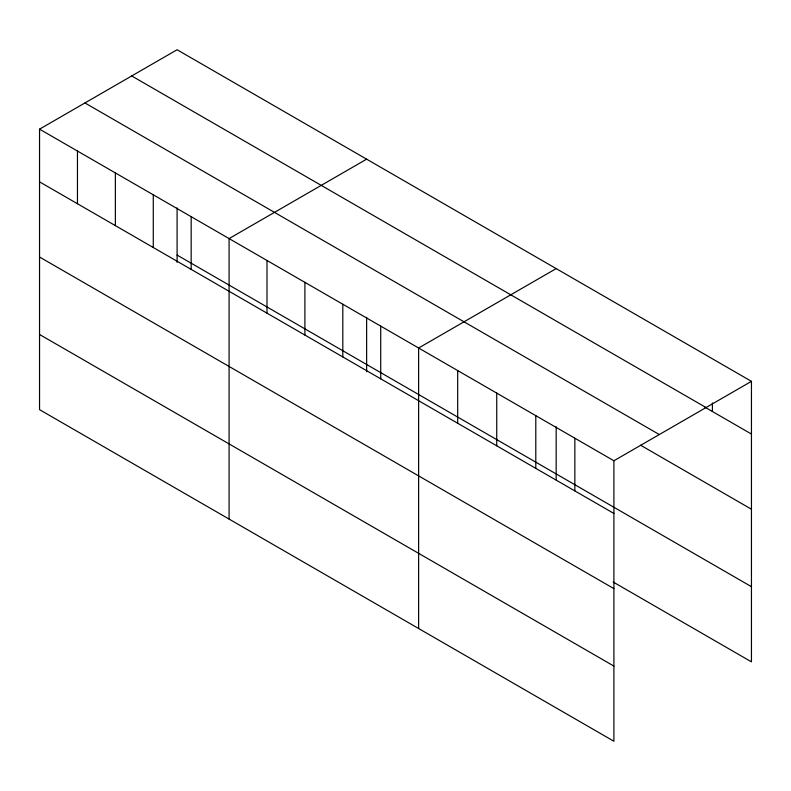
<?xml version="1.0" encoding="UTF-8"?>
<svg xmlns="http://www.w3.org/2000/svg" width="791" height="791" viewBox="0 0 791 791"><rect width="100%" height="100%" fill="white"/><g stroke="black" fill="none" stroke-linecap="round" stroke-linejoin="round"><path stroke-width="1.19" d="M39.55 129.151L613.905 460.757L613.905 741.256L39.55 409.659L39.55 129.151L177.095 49.744L751.45 381.341L751.45 661.849L613.173 582.008M366.629 159.169L229.083 238.585L229.083 519.084M556.172 268.604L418.627 348.01L418.627 628.509M613.905 460.757L751.45 381.341M131.701 75.946L706.056 407.553M705.008 407.227L751.45 434.041M84.944 102.949L659.298 434.546M640.611 445.224L751.45 509.216M177.095 255.068L751.45 586.675M39.55 181.851L613.905 513.458M39.55 257.026L613.905 588.633M39.55 334.484L613.905 666.081M712.394 402.916L712.394 411.498M574.849 438.204L574.849 490.904M556.172 426.725L556.172 479.989M535.794 415.661L535.794 468.361M496.738 393.107L496.738 445.808M457.682 370.564L457.682 423.254M380.718 326.129L380.718 378.82M366.629 317.3L366.629 371.77M342.81 304.238L342.81 356.939M304.901 282.357L304.901 335.058M266.992 260.466L266.992 313.167M191.175 216.694L191.175 269.395M177.095 207.875L177.095 262.345M153.276 194.813L153.276 247.514M115.367 172.922L115.367 225.623M77.459 151.041L77.459 203.742"/></g></svg>
